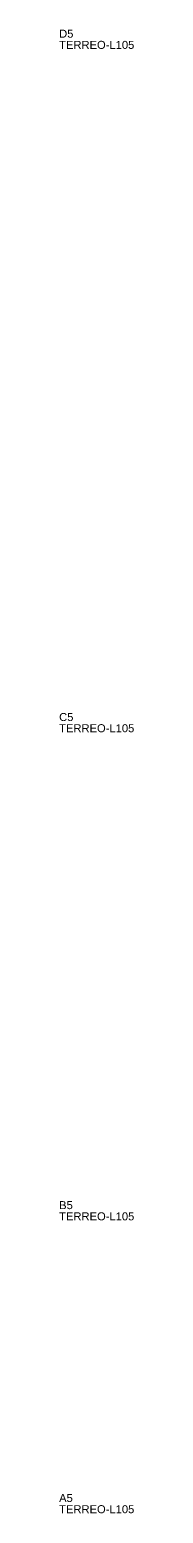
# Model space of a CAD drawing. Header units: metres. Extents: x 222 to 2465, y -667 to 1577.
# Drawn here: x 1747 to 1794, y -570 to 357 of the extents above; entities that cross this region are included whole.
import ezdxf

# ---------------------------------------------------------------- set-up
doc = ezdxf.new("R2010")
doc.units = ezdxf.units.M
doc.layers.add('3', color=3, linetype='CONTINUOUS')
doc.layers.add('AUX00', color=7, linetype='CONTINUOUS')
doc.styles.add('STR_STANDARD', font='arial.ttf')

msp = doc.modelspace()

# ---------------------------------------------------------------- texts
at = {"layer": '3', "style": 'STR_STANDARD'}
for s, p in [('D5', (1747.2, 351.81)), ('D5', (1747.2, 351.81)), ('C5', (1747.2, -75.19)), ('C5', (1747.2, -75.19)), ('B5', (1747.2, -380.19)), ('B5', (1747.2, -380.19)), ('A5', (1747.2, -563.19)), ('A5', (1747.2, -563.19))]:
    msp.add_text(s, height=5, dxfattribs=at).set_placement(p)
at = {"layer": 'AUX00', "style": 'STR_STANDARD'}
for p in [(1747.2, 344.81), (1747.2, 344.81), (1747.2, -82.19), (1747.2, -82.19), (1747.2, -387.19), (1747.2, -387.19), (1747.2, -570.19), (1747.2, -570.19)]:
    msp.add_text('TERREO-L105', height=5, dxfattribs=at).set_placement(p)

doc.saveas('drawing.dxf')
